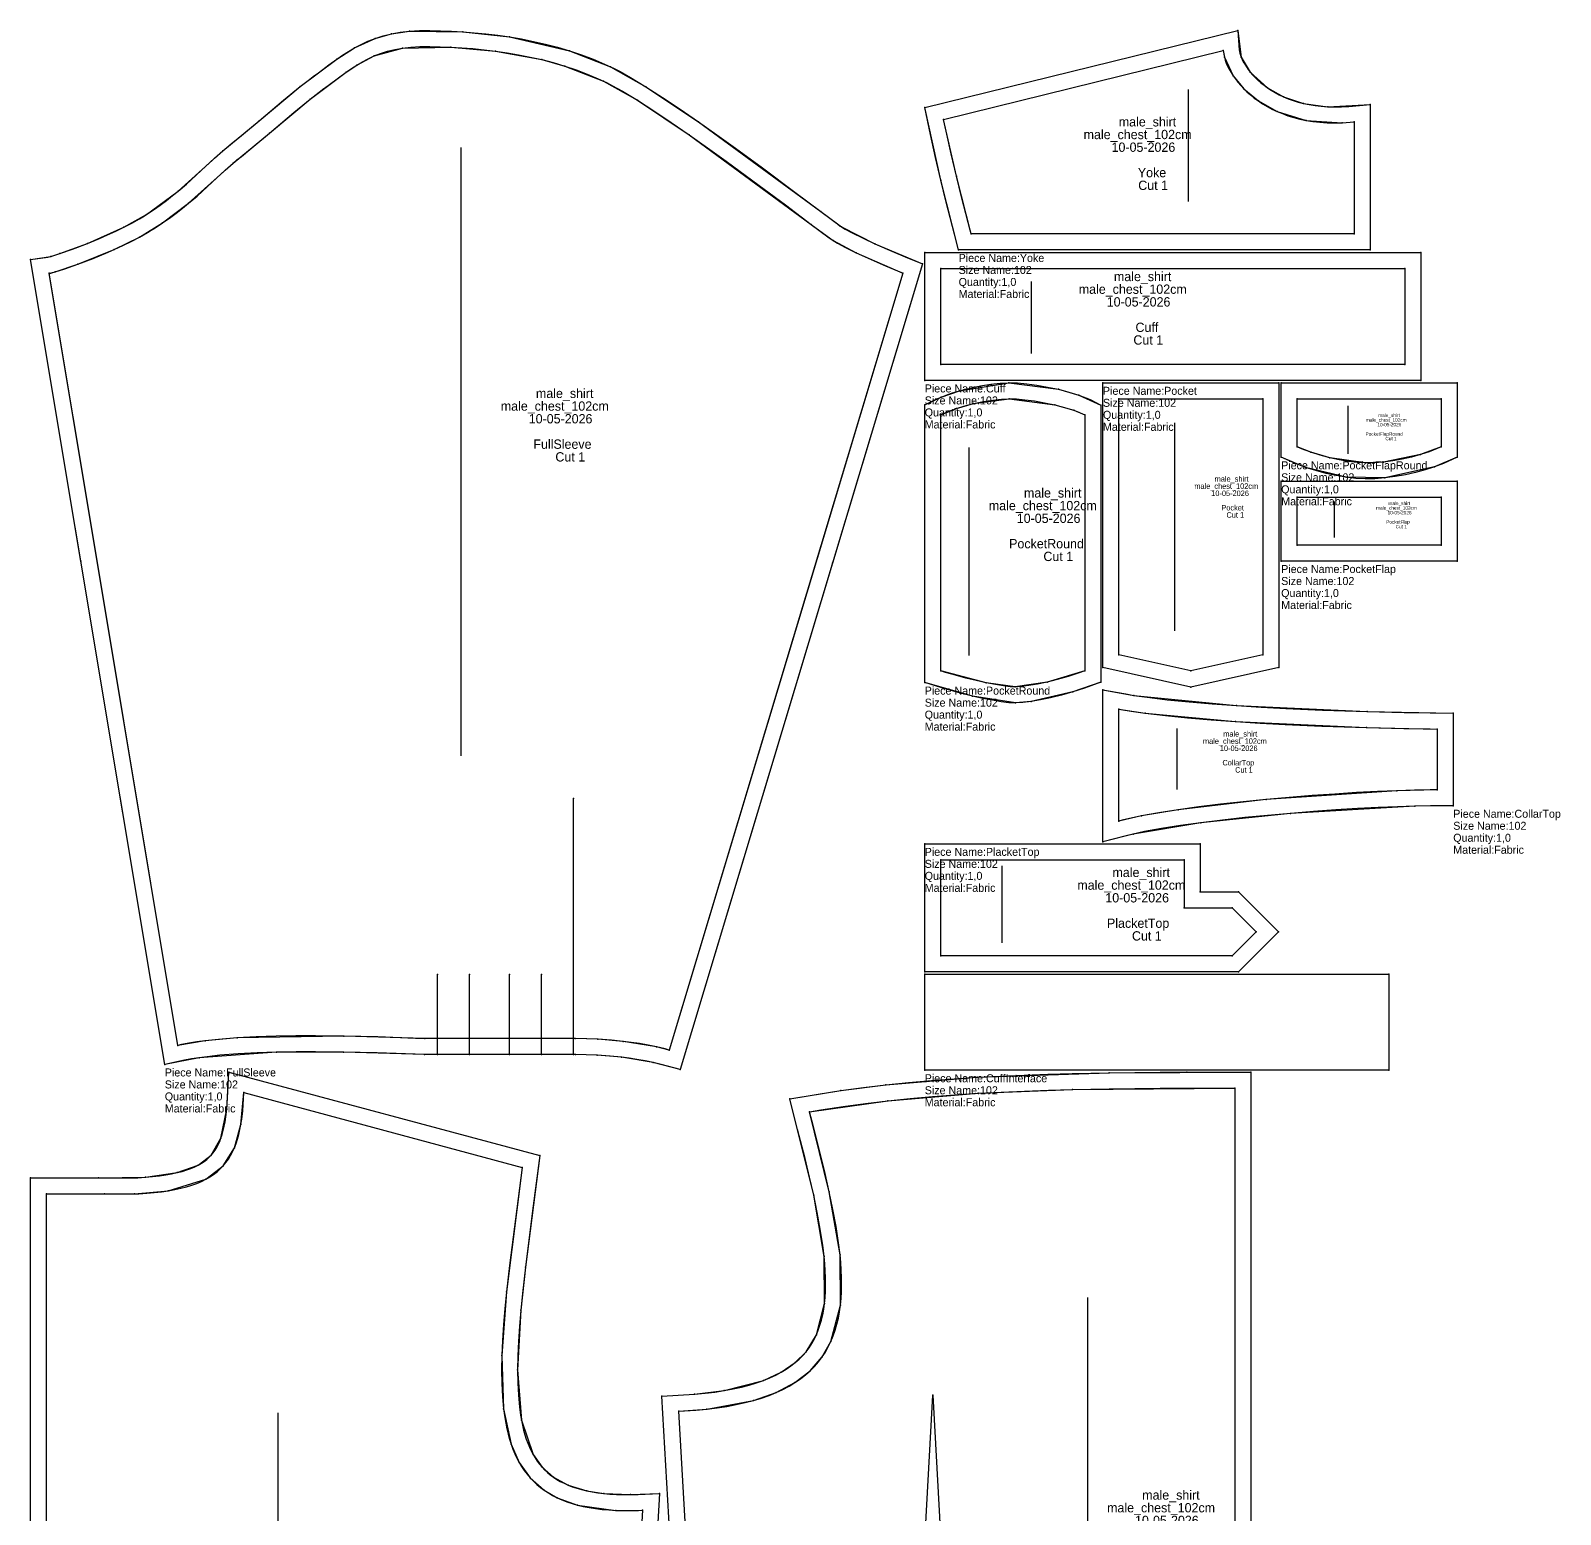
# Model space of a CAD drawing. Extents: x 0 to 962, y -69 to 1786.
# Drawn here: x 6 to 962, y 858 to 1786 of the extents above; entities that cross this region are included whole.
import ezdxf

# ---------------------------------------------------------------- set-up
doc = ezdxf.new("R2010")
doc.units = 0
for name, color, linetype in [('1', 7, 'CONTINUOUS'), ('11', 7, 'CONTINUOUS'), ('14', 7, 'CONTINUOUS'), ('15', 7, 'CONTINUOUS'), ('2', 7, 'CONTINUOUS'), ('3', 7, 'CONTINUOUS'), ('4', 7, 'CONTINUOUS'), ('7', 7, 'CONTINUOUS'), ('8', 7, 'CONTINUOUS'), ('83', 7, 'CONTINUOUS'), ('84', 7, 'CONTINUOUS'), ('85', 7, 'CONTINUOUS'), ('86', 7, 'CONTINUOUS'), ('87', 7, 'CONTINUOUS')]:
    doc.layers.add(name, color=color, linetype=linetype)

# ---------------------------------------------------------------- blocks, each defined once
blk = doc.blocks.new('piece_Pocket_M')
at = {"layer": '1'}
blk.add_lwpolyline([(676.54, 1565.54), (786.54, 1565.54), (786.54, 1387.52), (731.54, 1375.3), (676.54, 1387.52)], close=True, dxfattribs=at)
at = {"layer": '14'}
blk.add_lwpolyline([(686.54, 1555.54), (776.54, 1555.54), (776.54, 1395.54), (731.54, 1385.54), (686.54, 1395.54)], close=True, dxfattribs=at)
at = {"layer": '2'}
for p in [(676.54, 1565.54), (786.54, 1565.54), (686.54, 1555.54), (776.54, 1555.54), (676.54, 1387.52), (686.54, 1395.54), (776.54, 1395.54), (786.54, 1387.52), (731.54, 1385.54), (731.54, 1375.3)]:
    blk.add_point(p, dxfattribs=at)
at = {"layer": '7'}
blk.add_line((721.41, 1410.52), (721.41, 1540.52), dxfattribs=at)
at = {"layer": '84'}
blk.add_lwpolyline([(676.54, 1565.54), (786.54, 1565.54), (786.54, 1525.54), (786.54, 1387.52), (731.54, 1375.3), (676.54, 1387.52), (676.54, 1525.54)], close=True, dxfattribs=at)
at = {"layer": '87'}
blk.add_lwpolyline([(686.54, 1555.54), (776.54, 1555.54), (776.54, 1525.54), (776.54, 1395.54), (731.54, 1385.54), (686.54, 1395.54), (686.54, 1525.54)], close=True, dxfattribs=at)
at = {"layer": '1'}
for s, p in [('Piece Name:Pocket', (676.54, 1558.04)), ('Size Name:102', (676.54, 1550.54)), ('Quantity:1,0', (676.54, 1543.04)), ('Material:Fabric', (676.54, 1535.54))]:
    blk.add_text(s, height=5, dxfattribs=at).set_placement(p)
at = {"layer": '15'}
for s, p in [('male_chest_102cm', (733.65, 1499.27)), ('male_shirt', (746.35, 1503.76)), ('10-05-2026', (744.24, 1494.77)), ('Pocket', (750.59, 1485.77)), ('Cut 1', (753.76, 1481.27))]:
    blk.add_text(s, height=3.44, dxfattribs=at).set_placement(p)
blk = doc.blocks.new('piece_FrontPanel_M')
at = {"layer": '1'}
blk.add_lwpolyline([(6.35, 367.92), (6.35, 1068.59), (48.86, 1068.59), (78.15, 1069.03), (97.86, 1071.91), (111.12, 1076.65), (119.28, 1082.88), (125.33, 1093.51), (128.94, 1111.52), (130.32, 1134.8), (324.55, 1082.54), (315.62, 1012.76), (312.78, 986.02), (310.72, 948.69), (313.11, 917.14), (320.41, 895.72), (325.99, 887.88), (333.11, 881.6), (342.25, 876.65), (353.91, 873.08), (364.51, 871.41), (381.29, 870.7), (399.47, 871.38), (386.36, 642.85), (395.91, 417.84), (369.21, 417.43), (356.78, 415.33), (349.85, 411.96), (339.39, 401.96), (332.02, 396.38), (320.25, 390.25), (297.02, 382.86), (278.23, 379.04), (234.24, 373.53), (172.08, 369.68), (118.65, 368.26)], close=True, dxfattribs=at)
at = {"layer": '14'}
blk.add_lwpolyline([(16.35, 377.92), (16.35, 1058.59), (52.46, 1058.59), (71.35, 1058.59), (92.4, 1060.64), (115.81, 1067.81), (126.72, 1076.19), (133.75, 1087.52), (137.75, 1102.03), (139.68, 1121.92), (313.5, 1075.16), (303.86, 997.46), (300.89, 957.68), (301.91, 924.34), (306.67, 902.18), (311.7, 890.81), (318.55, 881.2), (327.39, 873.39), (335.44, 868.73), (348.21, 864.15), (372.09, 860.84), (388.85, 860.92), (376.35, 642.92), (385.48, 427.96), (368.35, 427.4), (358.37, 426.02), (348.57, 422.86), (343.83, 419.96), (332.8, 409.49), (326.6, 404.8), (316.33, 399.45), (294.68, 392.59), (263.97, 386.95), (233.34, 383.49), (171.68, 379.67), (118.49, 378.26)], close=True, dxfattribs=at)
at = {"layer": '2'}
for p in [(130.32, 1134.8), (139.68, 1121.92), (324.55, 1082.54), (313.5, 1075.16), (6.35, 1068.59), (16.35, 1058.59), (399.47, 871.38), (388.85, 860.92), (376.35, 642.92), (386.36, 642.85), (385.48, 427.96), (395.91, 417.84), (16.35, 377.92), (6.35, 367.92)]:
    blk.add_point(p, dxfattribs=at)
at = {"layer": '3'}
for p in [(128.94, 1111.52), (137.75, 1102.03), (125.33, 1093.51), (119.28, 1082.88), (133.75, 1087.52), (97.86, 1071.91), (111.12, 1076.65), (126.72, 1076.19), (48.86, 1068.59), (78.15, 1069.03), (115.81, 1067.81), (52.46, 1058.59), (71.35, 1058.59), (92.4, 1060.64), (315.62, 1012.76), (303.86, 997.46), (312.78, 986.02), (300.89, 957.68), (310.72, 948.69), (301.91, 924.34), (313.11, 917.14), (306.67, 902.18), (311.7, 890.81), (320.41, 895.72), (318.55, 881.2), (325.99, 887.88), (333.11, 881.6), (327.39, 873.39), (342.25, 876.65), (353.91, 873.08), (364.51, 871.41), (381.29, 870.7), (335.44, 868.73), (348.21, 864.15), (372.09, 860.84), (348.57, 422.86), (358.37, 426.02), (368.35, 427.4), (343.83, 419.96), (349.85, 411.96), (356.78, 415.33), (369.21, 417.43), (326.6, 404.8), (332.8, 409.49), (339.39, 401.96), (294.68, 392.59), (316.33, 399.45), (332.02, 396.38), (233.34, 383.49), (263.97, 386.95), (297.02, 382.86), (320.25, 390.25), (118.49, 378.26), (171.68, 379.67), (234.24, 373.53), (278.23, 379.04), (118.65, 368.26), (172.08, 369.68)]:
    blk.add_point(p, dxfattribs=at)
at = {"layer": '4'}
blk.add_point((386.36, 642.85, 2.5), dxfattribs=at)
at = {"layer": '7'}
blk.add_line((160.99, 552.16), (160.99, 921.91), dxfattribs=at)
at = {"layer": '83'}
for p in [(70.84, 1068.58, 2.5), (71.35, 367.92, 1.25)]:
    blk.add_point(p, dxfattribs=at)
at = {"layer": '84'}
blk.add_lwpolyline([(6.35, 367.92), (6.35, 1068.59), (48.86, 1068.59), (71.1, 1068.59), (73.36, 1068.7), (78.15, 1069.03), (82.64, 1069.44), (86.85, 1069.93), (90.79, 1070.51), (94.46, 1071.17), (97.86, 1071.91), (101, 1072.72), (103.89, 1073.6), (106.53, 1074.56), (108.93, 1075.57), (111.12, 1076.65), (113.09, 1077.77), (114.87, 1078.96), (116.48, 1080.2), (117.94, 1081.5), (119.28, 1082.88), (120.5, 1084.34), (121.62, 1085.91), (122.66, 1087.59), (123.63, 1089.41), (124.52, 1091.38), (125.33, 1093.51), (126.08, 1095.8), (126.76, 1098.27), (127.36, 1100.91), (127.9, 1103.73), (128.36, 1106.7), (128.94, 1111.52), (129.51, 1118.61), (130.32, 1134.8), (324.55, 1082.54), (320.06, 1048.07), (315.62, 1012.76), (313.8, 996.42), (312.78, 986.02), (311.94, 976.03), (311.3, 966.47), (310.89, 957.35), (310.72, 948.69), (310.81, 940.48), (311.18, 932.75), (311.85, 925.48), (312.55, 920.37), (313.11, 917.14), (313.75, 914.02), (314.47, 911.02), (315.26, 908.16), (316.13, 905.42), (317.09, 902.81), (318.12, 900.32), (319.23, 897.96), (320.41, 895.72), (321.68, 893.6), (323.03, 891.59), (324.47, 889.68), (325.99, 887.88), (327.61, 886.18), (329.33, 884.56), (331.16, 883.04), (333.11, 881.6), (335.18, 880.24), (337.39, 878.96), (339.74, 877.76), (342.25, 876.65), (344.91, 875.62), (347.74, 874.68), (350.74, 873.83), (353.91, 873.08), (357.26, 872.42), (360.8, 871.86), (364.51, 871.41), (368.42, 871.07), (372.52, 870.83), (376.81, 870.71), (381.29, 870.7), (385.99, 870.81), (399.47, 871.38), (386.36, 642.85), (395.91, 417.84), (384.07, 417.97), (375.94, 417.83), (369.21, 417.43), (363.69, 416.81), (360.34, 416.21), (358.46, 415.79), (356.78, 415.33), (355.32, 414.85), (354.05, 414.37), (352.99, 413.89), (351.55, 413.12), (349.85, 411.96), (348.29, 410.66), (345.53, 407.97), (342.22, 404.6), (339.39, 401.96), (336.02, 399.19), (332.02, 396.38), (327.33, 393.62), (323.25, 391.59), (320.25, 390.25), (317.05, 388.95), (313.61, 387.68), (309.9, 386.43), (305.91, 385.21), (301.62, 384.02), (297.02, 382.86), (292.09, 381.73), (286.8, 380.63), (278.23, 379.04), (265.36, 377.05), (250.74, 375.21), (234.24, 373.53), (215.73, 372.04), (195.06, 370.75), (172.08, 369.68), (146.66, 368.84), (118.65, 368.26), (87.92, 367.95), (71.36, 367.92)], close=True, dxfattribs=at)
at = {"layer": '87'}
blk.add_lwpolyline([(16.35, 377.92), (16.35, 1058.59), (52.46, 1058.59), (71.35, 1058.59), (73.96, 1058.72), (78.95, 1059.06), (83.68, 1059.49), (88.16, 1060.02), (92.4, 1060.64), (96.4, 1061.36), (100.17, 1062.17), (103.72, 1063.09), (107.05, 1064.11), (110.17, 1065.24), (113.09, 1066.47), (115.81, 1067.81), (118.34, 1069.26), (120.69, 1070.82), (122.87, 1072.49), (124.88, 1074.28), (126.72, 1076.19), (128.41, 1078.21), (129.95, 1080.35), (131.34, 1082.62), (132.61, 1085.01), (133.75, 1087.52), (134.76, 1090.16), (135.66, 1092.93), (136.46, 1095.83), (137.15, 1098.86), (137.75, 1102.03), (138.27, 1105.33), (138.9, 1110.52), (139.49, 1117.96), (139.68, 1121.92), (313.5, 1075.16), (310.14, 1049.34), (305.69, 1013.93), (303.86, 997.46), (302.82, 986.92), (301.97, 976.78), (301.32, 967.03), (300.89, 957.68), (300.72, 948.73), (300.82, 940.19), (301.2, 932.05), (301.91, 924.34), (302.67, 918.84), (303.28, 915.29), (303.99, 911.86), (304.78, 908.52), (305.68, 905.3), (306.67, 902.18), (307.77, 899.18), (308.97, 896.28), (310.28, 893.49), (311.7, 890.81), (313.23, 888.24), (314.88, 885.78), (316.65, 883.44), (318.55, 881.2), (320.56, 879.08), (322.71, 877.07), (324.98, 875.17), (327.39, 873.39), (329.94, 871.72), (332.62, 870.17), (335.44, 868.73), (338.41, 867.41), (341.53, 866.21), (344.79, 865.12), (348.21, 864.15), (351.79, 863.3), (355.52, 862.57), (359.42, 861.96), (363.47, 861.46), (367.7, 861.09), (372.09, 860.84), (376.66, 860.71), (381.4, 860.7), (386.32, 860.81), (388.85, 860.92), (376.35, 642.92), (385.48, 427.96), (384.03, 427.97), (375.56, 427.83), (368.35, 427.4), (362.26, 426.71), (358.37, 426.02), (356.04, 425.5), (353.91, 424.91), (351.97, 424.28), (350.19, 423.6), (348.57, 422.86), (346.37, 421.69), (343.83, 419.96), (341.58, 418.09), (338.47, 415.06), (335.24, 411.77), (332.8, 409.49), (329.96, 407.16), (326.6, 404.8), (322.56, 402.42), (318.98, 400.64), (316.33, 399.45), (313.44, 398.28), (310.28, 397.11), (306.84, 395.95), (303.11, 394.81), (299.06, 393.69), (294.68, 392.59), (289.96, 391.5), (284.86, 390.44), (276.55, 388.9), (263.97, 386.95), (249.61, 385.14), (233.34, 383.49), (215.02, 382.02), (194.51, 380.74), (171.68, 379.67), (146.39, 378.84), (118.49, 378.26), (87.86, 377.96), (71.35, 377.92)], close=True, dxfattribs=at)
at = {"layer": '1'}
for s, p in [('Piece Name:FrontPanel', (6.35, 360.42)), ('Size Name:102', (6.35, 352.92)), ('Quantity:1,0', (6.35, 345.42)), ('Material:Fabric', (6.35, 337.92))]:
    blk.add_text(s, height=5, dxfattribs=at).set_placement(p)
at = {"layer": '15'}
for s, p in [('male_shirt', (206.98, 808.74)), ('male_chest_102cm', (185.02, 800.8)), ('10-05-2026', (202.48, 792.86)), ('FrontPanel', (204.07, 776.99)), ('Cut 1', (219.15, 769.05))]:
    blk.add_text(s, height=5.82, dxfattribs=at).set_placement(p)
blk = doc.blocks.new('piece_CollarTop_M')
at = {"layer": '1'}
blk.add_lwpolyline([(895.46, 1301.21), (871.5, 1300.98), (793.79, 1296.46), (737.78, 1290.6), (695.35, 1283.53), (676.54, 1278.77), (676.54, 1373.72), (695.82, 1370.22), (759.99, 1363.85), (841.66, 1360.07), (895.46, 1359.13)], close=True, dxfattribs=at)
at = {"layer": '14'}
blk.add_lwpolyline([(885.45, 1311.17), (860.16, 1310.62), (778.49, 1305.14), (723.58, 1298.74), (700.56, 1294.85), (686.54, 1291.68), (686.54, 1361.68), (702.87, 1359.08), (759.33, 1353.88), (841.35, 1350.07), (885.45, 1349.17)], close=True, dxfattribs=at)
at = {"layer": '2'}
for p in [(676.54, 1373.72), (686.54, 1361.68), (895.46, 1359.13), (885.45, 1349.17), (885.45, 1311.17), (895.46, 1301.21), (686.54, 1291.68), (676.54, 1278.77)]:
    blk.add_point(p, dxfattribs=at)
at = {"layer": '3'}
for p in [(695.82, 1370.22), (702.87, 1359.08), (759.99, 1363.85), (841.66, 1360.07), (759.33, 1353.88), (841.35, 1350.07), (860.16, 1310.62), (778.49, 1305.14), (871.5, 1300.98), (700.56, 1294.85), (723.58, 1298.74), (793.79, 1296.46), (695.35, 1283.53), (737.78, 1290.6)]:
    blk.add_point(p, dxfattribs=at)
at = {"layer": '7'}
blk.add_line((722.94, 1311.42), (722.94, 1349.42), dxfattribs=at)
at = {"layer": '84'}
blk.add_lwpolyline([(895.46, 1301.21), (881.22, 1301.16), (871.5, 1300.98), (860.54, 1300.63), (848.51, 1300.11), (835.63, 1299.42), (822.09, 1298.58), (808.08, 1297.59), (793.79, 1296.46), (779.42, 1295.18), (765.17, 1293.78), (751.22, 1292.25), (737.78, 1290.6), (725.04, 1288.84), (713.21, 1286.99), (702.48, 1285.04), (695.35, 1283.53), (691.05, 1282.51), (676.54, 1278.77), (676.54, 1373.72), (690.74, 1371.07), (695.82, 1370.22), (704.19, 1369), (716.68, 1367.5), (730.33, 1366.15), (744.87, 1364.93), (759.99, 1363.85), (775.44, 1362.9), (790.92, 1362.08), (813.71, 1361.05), (841.66, 1360.07), (864.84, 1359.47), (881.08, 1359.19), (895.46, 1359.13)], close=True, dxfattribs=at)
at = {"layer": '87'}
blk.add_lwpolyline([(885.45, 1311.17), (881.11, 1311.16), (871.25, 1310.98), (860.16, 1310.62), (848.03, 1310.1), (835.06, 1309.41), (821.43, 1308.56), (807.33, 1307.56), (792.95, 1306.42), (778.49, 1305.14), (764.13, 1303.72), (750.07, 1302.18), (736.49, 1300.52), (723.58, 1298.74), (711.54, 1296.85), (700.56, 1294.85), (693.17, 1293.29), (688.65, 1292.22), (686.54, 1291.68), (686.54, 1361.68), (689, 1361.22), (694.27, 1360.34), (702.87, 1359.08), (715.59, 1357.56), (729.42, 1356.19), (744.09, 1354.96), (759.33, 1353.88), (774.87, 1352.92), (790.43, 1352.09), (813.31, 1351.06), (841.35, 1350.07), (864.63, 1349.47), (880.98, 1349.19), (885.45, 1349.17)], close=True, dxfattribs=at)
at = {"layer": '1'}
for s, p in [('Size Name:102', (895.46, 1286.21)), ('Piece Name:CollarTop', (895.46, 1293.71)), ('Quantity:1,0', (895.46, 1278.71)), ('Material:Fabric', (895.46, 1271.21))]:
    blk.add_text(s, height=5, dxfattribs=at).set_placement(p)
at = {"layer": '15'}
for s, p in [('male_chest_102cm', (739.04, 1339.92)), ('10-05-2026', (749.63, 1335.42)), ('male_shirt', (751.74, 1344.42)), ('CollarTop', (751.21, 1326.42)), ('Cut 1', (759.15, 1321.93))]:
    blk.add_text(s, height=3.44, dxfattribs=at).set_placement(p)
blk = doc.blocks.new('piece_Yoke_M')
at = {"layer": '1'}
blk.add_lwpolyline([(586.35, 1648.58), (575.25, 1692.28), (565.15, 1737.57), (760.78, 1785.67), (762.92, 1769.07), (768.62, 1759.72), (779.36, 1749.91), (789.41, 1744.28), (801.92, 1740.12), (817.06, 1738.06), (843.64, 1739.58), (843.64, 1648.58)], close=True, dxfattribs=at)
at = {"layer": '14'}
blk.add_lwpolyline([(594.08, 1658.58), (584.97, 1694.63), (576.93, 1730.17), (751.72, 1773.15), (752.42, 1769.01), (757.86, 1757.46), (764.52, 1749.35), (773.66, 1741.69), (785.35, 1735.14), (803.63, 1729.55), (826.07, 1728.04), (833.64, 1728.58), (833.64, 1658.58)], close=True, dxfattribs=at)
at = {"layer": '2'}
for p in [(760.78, 1785.67), (751.72, 1773.15), (565.15, 1737.57), (843.64, 1739.58), (576.93, 1730.17), (833.64, 1728.58), (594.08, 1658.58), (833.64, 1658.58), (586.35, 1648.58), (843.64, 1648.58)]:
    blk.add_point(p, dxfattribs=at)
at = {"layer": '3'}
for p in [(752.42, 1769.01), (762.92, 1769.07), (768.62, 1759.72), (757.86, 1757.46), (779.36, 1749.91), (764.52, 1749.35), (773.66, 1741.69), (789.41, 1744.28), (801.92, 1740.12), (785.35, 1735.14), (817.06, 1738.06), (803.63, 1729.55), (826.07, 1728.04), (575.25, 1692.28), (584.97, 1694.63)]:
    blk.add_point(p, dxfattribs=at)
at = {"layer": '7'}
blk.add_line((729.92, 1678.85), (729.92, 1748.85), dxfattribs=at)
at = {"layer": '84'}
blk.add_lwpolyline([(586.35, 1648.58), (583.81, 1658.35), (578.66, 1678.47), (575.25, 1692.28), (571.91, 1706.39), (568.69, 1720.79), (565.15, 1737.57), (760.78, 1785.67), (761.73, 1773.49), (761.86, 1772.57), (762.1, 1771.54), (762.45, 1770.37), (762.92, 1769.07), (763.53, 1767.66), (764.27, 1766.18), (765.15, 1764.62), (766.17, 1763.02), (767.33, 1761.38), (768.62, 1759.72), (770.06, 1758.05), (771.64, 1756.37), (773.35, 1754.71), (775.21, 1753.07), (777.21, 1751.47), (779.36, 1749.91), (781.65, 1748.4), (784.09, 1746.95), (786.68, 1745.58), (789.41, 1744.28), (792.3, 1743.08), (795.35, 1741.98), (798.55, 1740.99), (801.92, 1740.12), (805.45, 1739.38), (809.15, 1738.78), (813.02, 1738.34), (817.06, 1738.06), (821.28, 1737.95), (825.68, 1738.03), (830.29, 1738.31), (843.64, 1739.58), (843.64, 1648.58)], close=True, dxfattribs=at)
at = {"layer": '87'}
blk.add_lwpolyline([(594.08, 1658.58), (593.49, 1660.84), (588.36, 1680.91), (584.97, 1694.63), (581.65, 1708.63), (578.46, 1722.92), (576.93, 1730.17), (751.72, 1773.15), (751.78, 1772.37), (752.03, 1770.74), (752.42, 1769.01), (752.95, 1767.22), (753.63, 1765.35), (754.46, 1763.44), (755.45, 1761.47), (756.58, 1759.48), (757.86, 1757.46), (759.29, 1755.42), (760.88, 1753.39), (762.62, 1751.36), (764.52, 1749.35), (766.57, 1747.36), (768.78, 1745.42), (771.14, 1743.52), (773.66, 1741.69), (776.35, 1739.92), (779.19, 1738.23), (782.19, 1736.64), (785.35, 1735.14), (788.68, 1733.76), (792.17, 1732.5), (795.82, 1731.37), (799.64, 1730.38), (803.63, 1729.55), (807.78, 1728.88), (812.1, 1728.38), (816.59, 1728.07), (821.24, 1727.95), (826.07, 1728.04), (831.07, 1728.34), (833.64, 1728.58), (833.64, 1658.58)], close=True, dxfattribs=at)
at = {"layer": '1'}
for s, p in [('Piece Name:Yoke', (586.35, 1641.08)), ('Size Name:102', (586.35, 1633.58)), ('Quantity:1,0', (586.35, 1626.08)), ('Material:Fabric', (586.35, 1618.58))]:
    blk.add_text(s, height=5, dxfattribs=at).set_placement(p)
at = {"layer": '15'}
for s, p in [('male_shirt', (686.43, 1725.77)), ('male_chest_102cm', (664.47, 1717.83)), ('10-05-2026', (681.93, 1709.9)), ('Yoke', (698.34, 1694.02)), ('Cut 1', (698.6, 1686.08))]:
    blk.add_text(s, height=5.82, dxfattribs=at).set_placement(p)
blk = doc.blocks.new('piece_BackPanel_M')
at = {"layer": '1'}
blk.add_lwpolyline([(768.9, 429.8), (681.24, 430.08), (627.55, 431.36), (565.4, 434.94), (521.79, 440.12), (503.31, 443.76), (480.68, 450.87), (469.28, 456.91), (462.26, 462.47), (452.41, 472.42), (445.19, 476.06), (431.95, 478.65), (404.35, 479.94), (413.89, 704.72), (400.84, 932.28), (421.35, 933.45), (439.88, 935.72), (464.37, 942.08), (475.5, 947.23), (484.25, 953.23), (490.99, 960.03), (497.42, 970.53), (502.54, 990.2), (502.26, 1019.55), (495.75, 1057.85), (480.76, 1118.08), (512.73, 1123.2), (540.95, 1126.78), (597.97, 1131.53), (680.37, 1134.32), (768.9, 1134.8)], close=True, dxfattribs=at)
at = {"layer": '14'}
blk.add_lwpolyline([(758.9, 439.8), (681.38, 440.07), (627.91, 441.35), (566.25, 444.9), (535.83, 448.16), (505.6, 453.49), (484.61, 460.06), (471.7, 467.53), (460.78, 478.39), (456.02, 482.1), (448.25, 485.59), (433.09, 488.59), (414.77, 489.73), (423.9, 704.8), (411.4, 922.8), (428.94, 924.12), (458.22, 929.55), (472.34, 934.52), (484.08, 940.73), (493.58, 948.14), (501.02, 956.71), (506.54, 966.41), (512.47, 989.06), (512.21, 1020.59), (505.52, 1059.98), (493.19, 1110.01), (542.06, 1116.84), (598.56, 1121.54), (657.48, 1123.86), (758.9, 1124.8)], close=True, dxfattribs=at)
at = {"layer": '2'}
for p in [(768.9, 1134.8), (758.9, 1124.8), (480.76, 1118.08), (493.19, 1110.01), (400.84, 932.28), (570.15, 932.8), (411.4, 922.8), (413.89, 704.72), (423.9, 704.8), (557.65, 704.8), (582.65, 704.8), (570.15, 572.3), (414.77, 489.73), (404.35, 479.94), (758.9, 439.8), (768.9, 429.8)]:
    blk.add_point(p, dxfattribs=at)
at = {"layer": '3'}
for p in [(597.97, 1131.53), (680.37, 1134.32), (512.73, 1123.2), (540.95, 1126.78), (598.56, 1121.54), (657.48, 1123.86), (542.06, 1116.84), (495.75, 1057.85), (505.52, 1059.98), (502.26, 1019.55), (512.21, 1020.59), (502.54, 990.2), (512.47, 989.06), (497.42, 970.53), (506.54, 966.41), (490.99, 960.03), (501.02, 956.71), (475.5, 947.23), (484.25, 953.23), (493.58, 948.14), (464.37, 942.08), (484.08, 940.73), (421.35, 933.45), (439.88, 935.72), (458.22, 929.55), (472.34, 934.52), (428.94, 924.12), (433.09, 488.59), (431.95, 478.65), (448.25, 485.59), (456.02, 482.1), (460.78, 478.39), (445.19, 476.06), (452.41, 472.42), (462.26, 462.47), (471.7, 467.53), (484.61, 460.06), (469.28, 456.91), (480.68, 450.87), (505.6, 453.49), (503.31, 443.76), (521.79, 440.12), (535.83, 448.16), (566.25, 444.9), (627.91, 441.35), (681.38, 440.07), (565.4, 434.94), (627.55, 431.36), (681.24, 430.08)]:
    blk.add_point(p, dxfattribs=at)
at = {"layer": '4'}
blk.add_point((413.89, 704.72, 2.5), dxfattribs=at)
at = {"layer": '7'}
blk.add_line((667.02, 624.05), (667.02, 993.8), dxfattribs=at)
at = {"layer": '8'}
blk.add_lwpolyline([(570.15, 932.8), (582.65, 704.8), (570.15, 572.3), (557.65, 704.8)], close=True, dxfattribs=at)
at = {"layer": '83'}
blk.add_point((728.9, 1134.8, 2.5), dxfattribs=at)
at = {"layer": '84'}
blk.add_lwpolyline([(768.9, 429.8), (728.9, 429.8), (712.2, 429.81), (681.24, 430.08), (653.07, 430.6), (627.55, 431.36), (604.52, 432.35), (583.86, 433.55), (569.78, 434.61), (565.4, 434.94), (549, 436.51), (534.51, 438.24), (521.79, 440.12), (513.35, 441.63), (508.15, 442.68), (503.31, 443.76), (498.81, 444.87), (494.63, 446), (490.74, 447.17), (487.13, 448.37), (483.78, 449.6), (480.68, 450.87), (477.8, 452.16), (475.14, 453.48), (472.64, 454.85), (469.28, 456.91), (465.47, 459.7), (462.26, 462.47), (459.59, 465.11), (456.51, 468.44), (453.91, 471.11), (452.41, 472.42), (450.7, 473.62), (449.21, 474.45), (448.09, 474.98), (446.74, 475.52), (445.19, 476.06), (443.4, 476.59), (441.38, 477.09), (437.81, 477.82), (431.95, 478.65), (424.78, 479.28), (416.16, 479.7), (404.35, 479.94), (413.89, 704.72), (400.84, 932.28), (414.48, 932.97), (421.35, 933.45), (427.85, 934.06), (434.03, 934.82), (439.88, 935.72), (445.4, 936.75), (450.6, 937.9), (455.5, 939.18), (460.08, 940.57), (464.37, 942.08), (468.36, 943.7), (472.07, 945.42), (475.5, 947.23), (478.66, 949.14), (481.58, 951.14), (484.25, 953.23), (486.7, 955.4), (488.94, 957.67), (490.99, 960.03), (492.84, 962.48), (494.53, 965.05), (496.05, 967.72), (497.42, 970.53), (498.63, 973.46), (499.7, 976.52), (500.62, 979.73), (501.4, 983.07), (502.04, 986.57), (502.54, 990.2), (502.89, 993.98), (503.12, 997.91), (503.2, 1001.97), (503.15, 1006.17), (502.98, 1010.51), (502.68, 1014.97), (502.26, 1019.55), (501.43, 1026.68), (499.91, 1036.62), (498.01, 1047.02), (495.75, 1057.85), (493.18, 1069.11), (490.35, 1080.77), (485.74, 1098.97), (480.76, 1118.08), (498.62, 1121.05), (512.73, 1123.2), (526.84, 1125.1), (540.95, 1126.78), (555.09, 1128.25), (569.29, 1129.52), (583.57, 1130.61), (597.97, 1131.53), (612.51, 1132.3), (627.21, 1132.93), (642.11, 1133.45), (657.24, 1133.86), (680.37, 1134.32), (712.29, 1134.68), (728.87, 1134.8), (768.9, 1134.8)], close=True, dxfattribs=at)
at = {"layer": '85'}
blk.add_lwpolyline([(570.15, 932.8), (582.65, 704.8), (570.15, 572.3), (557.65, 704.8)], close=True, dxfattribs=at)
at = {"layer": '87'}
blk.add_lwpolyline([(758.9, 439.8), (728.9, 439.8), (712.25, 439.81), (681.38, 440.07), (653.31, 440.59), (627.91, 441.35), (605.03, 442.34), (584.52, 443.53), (571.36, 444.52), (566.25, 444.9), (550.07, 446.45), (535.83, 448.16), (523.4, 450), (515.22, 451.46), (510.22, 452.46), (505.6, 453.49), (501.32, 454.55), (497.38, 455.62), (493.76, 456.71), (490.43, 457.81), (487.39, 458.93), (484.61, 460.06), (482.07, 461.2), (479.77, 462.35), (477.67, 463.5), (474.85, 465.23), (471.7, 467.53), (469.05, 469.81), (466.79, 472.06), (463.77, 475.32), (460.78, 478.39), (458.57, 480.31), (456.02, 482.1), (453.77, 483.35), (452.1, 484.14), (450.27, 484.88), (448.25, 485.59), (446.03, 486.24), (443.59, 486.85), (439.5, 487.68), (433.09, 488.59), (425.47, 489.26), (416.5, 489.69), (414.77, 489.73), (423.9, 704.8), (411.4, 922.8), (415.08, 922.98), (422.17, 923.48), (428.94, 924.12), (435.39, 924.92), (441.54, 925.86), (447.39, 926.95), (452.95, 928.18), (458.22, 929.55), (463.2, 931.07), (467.91, 932.73), (472.34, 934.52), (476.51, 936.45), (480.42, 938.53), (484.08, 940.73), (487.49, 943.07), (490.65, 945.54), (493.58, 948.14), (496.29, 950.87), (498.76, 953.73), (501.02, 956.71), (503.06, 959.82), (504.9, 963.06), (506.54, 966.41), (507.98, 969.89), (509.24, 973.49), (510.31, 977.21), (511.2, 981.04), (511.92, 984.99), (512.47, 989.06), (512.87, 993.23), (513.11, 997.52), (513.2, 1001.92), (513.15, 1006.43), (512.97, 1011.04), (512.65, 1015.77), (512.21, 1020.59), (511.34, 1028.01), (509.78, 1038.28), (507.82, 1048.94), (505.52, 1059.98), (502.92, 1071.4), (500.06, 1083.18), (495.42, 1101.46), (493.19, 1110.01), (500.19, 1111.18), (514.15, 1113.3), (528.1, 1115.18), (542.06, 1116.84), (556.05, 1118.29), (570.11, 1119.55), (584.27, 1120.63), (598.56, 1121.54), (612.99, 1122.31), (627.6, 1122.94), (642.42, 1123.45), (657.48, 1123.86), (680.52, 1124.32), (712.38, 1124.68), (728.9, 1124.8), (758.9, 1124.8)], close=True, dxfattribs=at)
at = {"layer": '1'}
for s, p in [('Piece Name:BackPanel', (768.9, 422.3)), ('Size Name:102', (768.9, 414.8)), ('Quantity:1,0', (768.9, 407.3)), ('Material:Fabric', (768.9, 399.8))]:
    blk.add_text(s, height=5, dxfattribs=at).set_placement(p)
at = {"layer": '15'}
for s, p in [('male_shirt', (701.08, 867.54)), ('male_chest_102cm', (679.12, 859.6)), ('10-05-2026', (696.58, 851.67)), ('BackPanel', (699.75, 835.79)), ('Cut 1', (713.25, 827.85))]:
    blk.add_text(s, height=5.82, dxfattribs=at).set_placement(p)
blk = doc.blocks.new('piece_CuffInterface_M')
at = {"layer": '1'}
blk.add_lwpolyline([(565.15, 1135.91), (565.15, 1195.92), (855.15, 1195.92), (855.15, 1135.91)], close=True, dxfattribs=at)
at = {"layer": '2'}
for p in [(565.15, 1195.92), (855.15, 1195.92), (565.15, 1135.91), (855.15, 1135.91)]:
    blk.add_point(p, dxfattribs=at)
at = {"layer": '84'}
blk.add_lwpolyline([(565.15, 1135.91), (565.15, 1195.92), (855.15, 1195.92), (855.15, 1135.91)], close=True, dxfattribs=at)
at = {"layer": '1'}
for s, p in [('Piece Name:CuffInterface', (565.15, 1128.41)), ('Size Name:102', (565.15, 1120.91)), ('Material:Fabric', (565.15, 1113.41))]:
    blk.add_text(s, height=5, dxfattribs=at).set_placement(p)
blk = doc.blocks.new('piece_PlacketTop_M')
at = {"layer": '1'}
blk.add_lwpolyline([(565.15, 1277.41), (737.21, 1277.41), (737.21, 1247.41), (761.36, 1247.41), (786.36, 1222.41), (761.36, 1197.41), (565.15, 1197.41)], close=True, dxfattribs=at)
at = {"layer": '14'}
blk.add_lwpolyline([(575.15, 1267.41), (727.22, 1267.41), (727.22, 1237.41), (757.21, 1237.41), (772.22, 1222.41), (757.21, 1207.41), (575.15, 1207.41)], close=True, dxfattribs=at)
at = {"layer": '2'}
for p in [(565.15, 1277.41), (737.21, 1277.41), (575.15, 1267.41), (727.22, 1267.41), (737.21, 1247.41), (761.36, 1247.41), (727.22, 1237.41), (757.21, 1237.41), (772.22, 1222.41), (786.36, 1222.41), (575.15, 1207.41), (757.21, 1207.41), (565.15, 1197.41), (761.36, 1197.41)]:
    blk.add_point(p, dxfattribs=at)
at = {"layer": '7'}
blk.add_line((613.49, 1215.64), (613.49, 1263.64), dxfattribs=at)
at = {"layer": '84'}
blk.add_lwpolyline([(565.15, 1277.41), (737.21, 1277.41), (737.21, 1247.41), (761.36, 1247.41), (786.36, 1222.41), (761.36, 1197.41), (565.15, 1197.41)], close=True, dxfattribs=at)
at = {"layer": '87'}
blk.add_lwpolyline([(575.15, 1267.41), (727.22, 1267.41), (727.22, 1237.41), (757.21, 1237.41), (772.22, 1222.41), (757.21, 1207.41), (575.15, 1207.41)], close=True, dxfattribs=at)
at = {"layer": '1'}
for s, p in [('Piece Name:PlacketTop', (565.15, 1269.91)), ('Size Name:102', (565.15, 1262.41)), ('Quantity:1,0', (565.15, 1254.91)), ('Material:Fabric', (565.15, 1247.41))]:
    blk.add_text(s, height=5, dxfattribs=at).set_placement(p)
at = {"layer": '15'}
for s, p in [('male_shirt', (682.5, 1256.67)), ('male_chest_102cm', (660.54, 1248.73)), ('10-05-2026', (678.01, 1240.79)), ('PlacketTop', (679.06, 1224.92)), ('Cut 1', (694.67, 1216.98))]:
    blk.add_text(s, height=5.82, dxfattribs=at).set_placement(p)
blk = doc.blocks.new('piece_FullSleeve_M')
at = {"layer": '1'}
blk.add_lwpolyline([(90.22, 1139.54), (6.35, 1642.55), (18.95, 1644.5), (24.68, 1646.3), (41.82, 1652.57), (64.71, 1662.8), (78.79, 1670.8), (98.68, 1685.42), (126.46, 1710.56), (149.12, 1729.27), (174.77, 1750.67), (197.83, 1767.81), (208.82, 1774.87), (221.78, 1780.79), (231.83, 1783.63), (243.18, 1785.3), (276.5, 1784.91), (305.7, 1781.71), (343.17, 1773.05), (368.72, 1763.09), (390.86, 1750.57), (423.68, 1728.66), (500.28, 1672.51), (513.17, 1663), (534.02, 1652.45), (563.77, 1639.85), (412.3, 1136.35), (395.39, 1140.77), (375.56, 1144.03), (360.37, 1145.33), (346.8, 1145.69), (252.5, 1145.67), (201.99, 1147.3), (160.02, 1147.2), (111.75, 1143.71)], close=True, dxfattribs=at)
at = {"layer": '11'}
blk.add_lwpolyline([(345.67, 1145.67), (345.67, 1305.67)], dxfattribs=at)
at = {"layer": '14'}
blk.add_lwpolyline([(98.37, 1151.48), (17.91, 1634.01), (21.75, 1634.9), (35.94, 1639.64), (58.6, 1648.82), (74.41, 1656.6), (88.84, 1665.44), (105.09, 1677.75), (132.92, 1702.92), (155.56, 1721.62), (181.02, 1742.86), (203.62, 1759.65), (210.25, 1764.09), (221.11, 1769.8), (238.8, 1774.72), (269.02, 1775.31), (296.96, 1772.87), (325.83, 1767.51), (340.17, 1763.52), (364.44, 1754.05), (385.57, 1742.09), (417.96, 1720.46), (494.27, 1664.51), (507.88, 1654.51), (522.35, 1646.85), (551.57, 1634.01), (405.53, 1148.55), (397.55, 1150.54), (376.7, 1153.97), (360.93, 1155.31), (346.76, 1155.7), (252.67, 1155.67), (202.17, 1157.3), (135.35, 1156.12), (115.55, 1154.3)], close=True, dxfattribs=at)
at = {"layer": '2'}
for p in [(6.35, 1642.55), (563.77, 1639.85), (17.91, 1634.01), (551.57, 1634.01), (345.67, 1305.67), (260.67, 1195.67), (280.67, 1195.67), (305.67, 1195.67), (325.67, 1195.67), (98.37, 1151.48), (405.53, 1148.55), (90.22, 1139.54), (260.67, 1145.67), (280.67, 1145.67), (305.67, 1145.67), (325.67, 1145.67), (345.67, 1145.67), (412.3, 1136.35)]:
    blk.add_point(p, dxfattribs=at)
at = {"layer": '3'}
for p in [(221.78, 1780.79), (231.83, 1783.63), (243.18, 1785.3), (276.5, 1784.91), (305.7, 1781.71), (208.82, 1774.87), (221.11, 1769.8), (238.8, 1774.72), (269.02, 1775.31), (296.96, 1772.87), (343.17, 1773.05), (197.83, 1767.81), (203.62, 1759.65), (210.25, 1764.09), (325.83, 1767.51), (340.17, 1763.52), (368.72, 1763.09), (174.77, 1750.67), (364.44, 1754.05), (390.86, 1750.57), (181.02, 1742.86), (385.57, 1742.09), (149.12, 1729.27), (155.56, 1721.62), (423.68, 1728.66), (417.96, 1720.46), (126.46, 1710.56), (132.92, 1702.92), (98.68, 1685.42), (105.09, 1677.75), (78.79, 1670.8), (88.84, 1665.44), (494.27, 1664.51), (500.28, 1672.51), (64.71, 1662.8), (74.41, 1656.6), (507.88, 1654.51), (513.17, 1663), (18.95, 1644.5), (24.68, 1646.3), (41.82, 1652.57), (58.6, 1648.82), (522.35, 1646.85), (534.02, 1652.45), (35.94, 1639.64), (21.75, 1634.9), (202.17, 1157.3), (115.55, 1154.3), (135.35, 1156.12), (252.67, 1155.67), (346.76, 1155.7), (360.93, 1155.31), (376.7, 1153.97), (397.55, 1150.54), (111.75, 1143.71), (160.02, 1147.2), (201.99, 1147.3), (252.5, 1145.67), (346.8, 1145.69), (360.37, 1145.33), (375.56, 1144.03), (395.39, 1140.77)]:
    blk.add_point(p, dxfattribs=at)
at = {"layer": '4'}
for p in [(37.78, 1454.03, 2.5), (507.5, 1452.79, 2.5)]:
    blk.add_point(p, dxfattribs=at)
at = {"layer": '7'}
blk.add_line((275.53, 1332.43), (275.53, 1712.64), dxfattribs=at)
at = {"layer": '8'}
for points in [[(260.67, 1145.67), (260.67, 1195.67)], [(280.67, 1145.67), (280.67, 1195.67)], [(305.67, 1145.67), (305.67, 1195.67)], [(325.67, 1145.67), (325.67, 1195.67)]]:
    blk.add_lwpolyline(points, dxfattribs=at)
at = {"layer": '84'}
blk.add_lwpolyline([(90.22, 1139.54), (37.78, 1454.03), (6.35, 1642.55), (17.02, 1643.98), (18.95, 1644.5), (24.68, 1646.3), (32.52, 1649.04), (41.82, 1652.57), (49.38, 1655.69), (54.5, 1657.94), (59.64, 1660.31), (64.71, 1662.8), (69.62, 1665.38), (74.33, 1668.04), (76.52, 1669.38), (78.79, 1670.8), (83.22, 1673.71), (87.39, 1676.64), (91.35, 1679.58), (95.11, 1682.51), (98.68, 1685.42), (103.74, 1689.76), (113.03, 1698.25), (121.21, 1705.91), (126.46, 1710.56), (129.03, 1712.64), (131.8, 1714.84), (138.18, 1720.09), (149.12, 1729.27), (164.47, 1742.21), (174.77, 1750.67), (180.59, 1755.21), (182.97, 1756.94), (186.33, 1759.34), (192.84, 1764.18), (197.83, 1767.81), (201.33, 1770.23), (204.98, 1772.59), (208.82, 1774.87), (212.88, 1777.02), (217.19, 1779.01), (221.78, 1780.79), (226.65, 1782.34), (231.83, 1783.63), (237.34, 1784.62), (243.18, 1785.3), (249.35, 1785.64), (252.64, 1785.67), (255.95, 1785.66), (262.62, 1785.55), (269.48, 1785.3), (276.5, 1784.91), (283.65, 1784.37), (290.91, 1783.66), (298.27, 1782.78), (305.7, 1781.71), (313.18, 1780.43), (320.69, 1778.94), (328.2, 1777.23), (335.7, 1775.27), (343.17, 1773.05), (350.59, 1770.57), (357.92, 1767.81), (365.12, 1764.76), (368.72, 1763.09), (370.67, 1762.15), (374.74, 1760.04), (381.27, 1756.39), (390.86, 1750.57), (401.27, 1743.89), (412.27, 1736.53), (423.68, 1728.66), (435.27, 1720.48), (446.84, 1712.16), (463.73, 1699.83), (484.05, 1684.71), (500.28, 1672.51), (510.54, 1664.82), (512.35, 1663.54), (513.17, 1663), (515.5, 1661.62), (519.83, 1659.27), (526.68, 1655.86), (534.02, 1652.45), (544.66, 1647.75), (554.36, 1643.67), (563.77, 1639.85), (507.5, 1452.79), (412.3, 1136.35), (400.41, 1139.57), (395.39, 1140.77), (390.35, 1141.8), (385.32, 1142.69), (380.37, 1143.43), (375.56, 1144.03), (368.63, 1144.74), (360.37, 1145.33), (353.61, 1145.6), (346.8, 1145.69), (345.88, 1145.67), (325.67, 1145.67), (305.67, 1145.67), (280.67, 1145.67), (260.67, 1145.67), (252.5, 1145.67), (246.62, 1145.87), (222.94, 1146.78), (201.99, 1147.3), (184.41, 1147.46), (172.28, 1147.41), (160.02, 1147.2), (147.86, 1146.79), (136.02, 1146.14), (124.7, 1145.24), (116.75, 1144.37), (111.75, 1143.71), (107.01, 1142.97), (102.55, 1142.14)], close=True, dxfattribs=at)
at = {"layer": '85'}
for points in [[(260.67, 1145.67), (260.67, 1155.67), (260.67, 1195.67)], [(280.67, 1145.67), (280.67, 1155.67), (280.67, 1195.67)], [(305.67, 1145.67), (305.67, 1155.67), (305.67, 1195.67)], [(325.67, 1145.67), (325.67, 1155.67), (325.67, 1195.67)]]:
    blk.add_lwpolyline(points, dxfattribs=at)
at = {"layer": '86'}
blk.add_lwpolyline([(345.67, 1145.67), (345.67, 1155.67), (345.67, 1305.67)], dxfattribs=at)
at = {"layer": '87'}
blk.add_lwpolyline([(98.37, 1151.48), (47.65, 1455.67), (17.91, 1634.01), (18.99, 1634.15), (21.75, 1634.9), (27.82, 1636.81), (35.94, 1639.64), (45.51, 1643.28), (53.29, 1646.49), (58.6, 1648.82), (63.94, 1651.29), (69.24, 1653.88), (74.41, 1656.6), (79.39, 1659.42), (81.77, 1660.86), (84.2, 1662.38), (88.84, 1665.44), (93.24, 1668.53), (97.41, 1671.61), (101.35, 1674.7), (105.09, 1677.75), (110.37, 1682.27), (119.82, 1690.9), (127.95, 1698.52), (132.92, 1702.92), (135.29, 1704.84), (138.09, 1707.06), (144.57, 1712.39), (155.56, 1721.62), (170.86, 1734.52), (181.02, 1742.86), (186.6, 1747.22), (188.81, 1748.82), (192.22, 1751.26), (198.76, 1756.12), (203.62, 1759.65), (206.89, 1761.92), (210.25, 1764.09), (213.71, 1766.14), (217.32, 1768.05), (221.11, 1769.8), (225.11, 1771.36), (229.37, 1772.72), (233.92, 1773.84), (238.8, 1774.72), (244.04, 1775.33), (249.67, 1775.65), (252.67, 1775.67), (255.84, 1775.66), (262.35, 1775.55), (269.02, 1775.31), (275.84, 1774.93), (282.79, 1774.41), (289.83, 1773.72), (296.96, 1772.87), (304.14, 1771.83), (311.36, 1770.6), (318.6, 1769.16), (325.83, 1767.51), (333.02, 1765.63), (340.17, 1763.52), (347.24, 1761.15), (354.21, 1758.52), (361.07, 1755.62), (364.44, 1754.05), (366.19, 1753.21), (369.99, 1751.24), (376.24, 1747.74), (385.57, 1742.09), (395.78, 1735.53), (406.65, 1728.25), (417.96, 1720.46), (429.47, 1712.33), (440.97, 1704.07), (457.79, 1691.78), (478.06, 1676.7), (494.27, 1664.51), (504.65, 1656.73), (506.74, 1655.26), (507.88, 1654.51), (510.55, 1652.92), (515.21, 1650.39), (522.35, 1646.85), (529.89, 1643.35), (540.7, 1638.57), (550.54, 1634.43), (551.57, 1634.01), (497.92, 1455.67), (405.53, 1148.55), (402.88, 1149.26), (397.55, 1150.54), (392.22, 1151.63), (386.93, 1152.56), (381.74, 1153.33), (376.7, 1153.97), (369.49, 1154.71), (360.93, 1155.31), (353.88, 1155.6), (346.76, 1155.7), (345.77, 1155.67), (325.67, 1155.67), (305.67, 1155.67), (280.67, 1155.67), (260.67, 1155.67), (252.67, 1155.67), (246.98, 1155.86), (223.26, 1156.77), (202.17, 1157.3), (184.43, 1157.46), (172.17, 1157.42), (159.76, 1157.2), (147.42, 1156.78), (135.35, 1156.12), (123.77, 1155.2), (115.55, 1154.3), (110.32, 1153.61), (105.33, 1152.82), (100.61, 1151.95)], close=True, dxfattribs=at)
at = {"layer": '1'}
for s, p in [('Size Name:102', (90.22, 1124.54)), ('Piece Name:FullSleeve', (90.22, 1132.04)), ('Quantity:1,0', (90.22, 1117.04)), ('Material:Fabric', (90.22, 1109.54))]:
    blk.add_text(s, height=5, dxfattribs=at).set_placement(p)
at = {"layer": '15'}
for s, p in [('male_shirt', (322.17, 1556.05)), ('male_chest_102cm', (300.21, 1548.11)), ('10-05-2026', (317.67, 1540.18)), ('FullSleeve', (320.58, 1524.3)), ('Cut 1', (334.34, 1516.36))]:
    blk.add_text(s, height=5.82, dxfattribs=at).set_placement(p)
blk = doc.blocks.new('piece_PocketFlap_M')
at = {"layer": '1'}
blk.add_lwpolyline([(787.93, 1454.16), (787.93, 1504.16), (897.93, 1504.16), (897.93, 1454.16)], close=True, dxfattribs=at)
at = {"layer": '14'}
blk.add_lwpolyline([(797.93, 1464.16), (797.93, 1494.16), (887.93, 1494.16), (887.93, 1464.16)], close=True, dxfattribs=at)
at = {"layer": '2'}
for p in [(787.93, 1504.16), (897.93, 1504.16), (797.93, 1494.16), (887.93, 1494.16), (797.93, 1464.16), (887.93, 1464.16), (787.93, 1454.16), (897.93, 1454.16)]:
    blk.add_point(p, dxfattribs=at)
at = {"layer": '7'}
blk.add_line((821.35, 1468.85), (821.35, 1491.35), dxfattribs=at)
at = {"layer": '84'}
blk.add_lwpolyline([(787.93, 1454.16), (787.93, 1504.16), (897.93, 1504.16), (897.93, 1454.16), (842.93, 1454.16)], close=True, dxfattribs=at)
at = {"layer": '87'}
blk.add_lwpolyline([(797.93, 1464.16), (797.93, 1494.16), (887.93, 1494.16), (887.93, 1464.16), (842.93, 1464.16)], close=True, dxfattribs=at)
at = {"layer": '1'}
for s, p in [('Size Name:102', (787.93, 1439.16)), ('Piece Name:PocketFlap', (787.93, 1446.66)), ('Quantity:1,0', (787.93, 1431.66)), ('Material:Fabric', (787.93, 1424.16))]:
    blk.add_text(s, height=5, dxfattribs=at).set_placement(p)
at = {"layer": '15'}
for s, p in [('male_chest_102cm', (847.3, 1486.27)), ('10-05-2026', (854.44, 1483.36)), ('male_shirt', (854.97, 1489.18)), ('PocketFlap', (853.65, 1477.54)), ('Cut 1', (859.47, 1474.63))]:
    blk.add_text(s, height=2.12, dxfattribs=at).set_placement(p)
blk = doc.blocks.new('piece_Cuff_M')
at = {"layer": '1'}
blk.add_lwpolyline([(565.15, 1567.03), (565.15, 1647.03), (875.15, 1647.03), (875.15, 1567.03)], close=True, dxfattribs=at)
at = {"layer": '14'}
blk.add_lwpolyline([(575.15, 1577.03), (575.15, 1637.03), (865.15, 1637.03), (865.15, 1577.03)], close=True, dxfattribs=at)
at = {"layer": '2'}
for p in [(565.15, 1647.03), (875.15, 1647.03), (575.15, 1637.03), (865.15, 1637.03), (575.15, 1577.03), (865.15, 1577.03), (565.15, 1567.03), (875.15, 1567.03)]:
    blk.add_point(p, dxfattribs=at)
at = {"layer": '7'}
blk.add_line((631.93, 1583.77), (631.93, 1628.77), dxfattribs=at)
at = {"layer": '84'}
blk.add_lwpolyline([(565.15, 1567.03), (565.15, 1647.03), (875.15, 1647.03), (875.15, 1567.03)], close=True, dxfattribs=at)
at = {"layer": '87'}
blk.add_lwpolyline([(575.15, 1577.03), (575.15, 1637.03), (865.15, 1637.03), (865.15, 1577.03)], close=True, dxfattribs=at)
at = {"layer": '1'}
for s, p in [('Piece Name:Cuff', (565.15, 1559.53)), ('Size Name:102', (565.15, 1552.03)), ('Quantity:1,0', (565.15, 1544.53)), ('Material:Fabric', (565.15, 1537.03))]:
    blk.add_text(s, height=5, dxfattribs=at).set_placement(p)
at = {"layer": '15'}
for s, p in [('male_shirt', (683.39, 1629.09)), ('male_chest_102cm', (661.43, 1621.16)), ('10-05-2026', (678.9, 1613.22)), ('Cuff', (696.89, 1597.34)), ('Cut 1', (695.57, 1589.41))]:
    blk.add_text(s, height=5.82, dxfattribs=at).set_placement(p)
blk = doc.blocks.new('piece_PocketFlapRound_M')
at = {"layer": '1'}
blk.add_lwpolyline([(787.93, 1518.98), (787.93, 1565.54), (897.93, 1565.54), (897.93, 1519), (883.71, 1513.06), (852.81, 1506.1), (828.59, 1506.53), (803.16, 1512.71)], close=True, dxfattribs=at)
at = {"layer": '14'}
blk.add_lwpolyline([(797.93, 1525.54), (797.93, 1555.54), (887.93, 1555.54), (887.93, 1525.54), (874.94, 1520.69), (851.82, 1516.05), (840.57, 1515.53), (818.33, 1518.68), (806.46, 1522.16)], close=True, dxfattribs=at)
at = {"layer": '2'}
for p in [(787.93, 1565.54), (897.93, 1565.54), (797.93, 1555.54), (887.93, 1555.54), (797.93, 1525.54), (887.93, 1525.54), (787.93, 1518.98), (897.93, 1519)]:
    blk.add_point(p, dxfattribs=at)
at = {"layer": '3'}
for p in [(806.46, 1522.16), (874.94, 1520.69), (803.16, 1512.71), (818.33, 1518.68), (840.57, 1515.53), (851.82, 1516.05), (883.71, 1513.06), (828.59, 1506.53), (852.81, 1506.1)]:
    blk.add_point(p, dxfattribs=at)
at = {"layer": '7'}
blk.add_line((829.75, 1521.21), (829.75, 1551.21), dxfattribs=at)
at = {"layer": '84'}
blk.add_lwpolyline([(787.93, 1518.98), (787.93, 1565.54), (897.93, 1565.54), (897.93, 1519), (889.29, 1515.22), (883.71, 1513.06), (877.85, 1511.12), (871.8, 1509.44), (865.58, 1508.03), (859.24, 1506.91), (852.81, 1506.1), (846.38, 1505.63), (843.08, 1505.54), (840.32, 1505.53), (834.62, 1505.84), (828.59, 1506.53), (822.35, 1507.57), (815.98, 1508.95), (809.55, 1510.67), (803.16, 1512.71), (796.94, 1515.07)], close=True, dxfattribs=at)
at = {"layer": '87'}
blk.add_lwpolyline([(797.93, 1525.54), (797.93, 1555.54), (887.93, 1555.54), (887.93, 1525.54), (885.48, 1524.47), (880.34, 1522.48), (874.94, 1520.69), (869.35, 1519.14), (863.6, 1517.83), (857.74, 1516.8), (851.82, 1516.05), (845.89, 1515.62), (842.93, 1515.54), (840.57, 1515.53), (835.46, 1515.81), (829.98, 1516.43), (824.24, 1517.39), (818.33, 1518.68), (812.37, 1520.27), (806.46, 1522.16), (800.7, 1524.34)], close=True, dxfattribs=at)
at = {"layer": '1'}
for s, p in [('Piece Name:PocketFlapRound', (787.93, 1511.48)), ('Size Name:102', (787.93, 1503.98)), ('Quantity:1,0', (787.93, 1496.48)), ('Material:Fabric', (787.93, 1488.98))]:
    blk.add_text(s, height=5, dxfattribs=at).set_placement(p)
at = {"layer": '15'}
for s, p in [('male_chest_102cm', (840.91, 1541.27)), ('10-05-2026', (848.06, 1538.36)), ('male_shirt', (848.59, 1544.18)), ('PocketFlapRound', (840.65, 1532.54)), ('Cut 1', (853.08, 1529.63))]:
    blk.add_text(s, height=2.12, dxfattribs=at).set_placement(p)
blk = doc.blocks.new('piece_PocketRound_M')
at = {"layer": '1'}
blk.add_lwpolyline([(565.15, 1378.17), (565.15, 1551.79), (575.38, 1556.61), (586.83, 1560.59), (617.81, 1565.54), (648.7, 1561.47), (661.5, 1557.87), (675.15, 1551.67), (675.15, 1378.53), (657.68, 1372.42), (631.63, 1366.42), (621.92, 1365.5), (595.1, 1369.74)], close=True, dxfattribs=at)
at = {"layer": '14'}
blk.add_lwpolyline([(575.15, 1385.52), (575.15, 1545.52), (585.04, 1549.55), (595.72, 1552.55), (618.02, 1555.54), (646.42, 1551.73), (658.25, 1548.41), (665.15, 1545.52), (665.15, 1385.52), (641.58, 1378.48), (621.66, 1375.5), (603.62, 1378.09)], close=True, dxfattribs=at)
at = {"layer": '2'}
for p in [(565.15, 1551.79), (675.15, 1551.67), (575.15, 1545.52), (665.15, 1545.52), (565.15, 1378.17), (575.15, 1385.52), (665.15, 1385.52), (675.15, 1378.53)]:
    blk.add_point(p, dxfattribs=at)
at = {"layer": '3'}
for p in [(586.83, 1560.59), (617.81, 1565.54), (648.7, 1561.47), (575.38, 1556.61), (585.04, 1549.55), (595.72, 1552.55), (618.02, 1555.54), (646.42, 1551.73), (661.5, 1557.87), (658.25, 1548.41), (603.62, 1378.09), (641.58, 1378.48), (595.1, 1369.74), (621.66, 1375.5), (657.68, 1372.42), (621.92, 1365.5), (631.63, 1366.42)]:
    blk.add_point(p, dxfattribs=at)
at = {"layer": '7'}
blk.add_line((592.83, 1395.19), (592.83, 1525.19), dxfattribs=at)
at = {"layer": '84'}
blk.add_lwpolyline([(565.15, 1378.17), (565.15, 1551.79), (572.28, 1555.24), (575.38, 1556.61), (578.59, 1557.87), (581.87, 1559.03), (586.83, 1560.59), (593.47, 1562.3), (600.04, 1563.64), (606.38, 1564.63), (612.36, 1565.27), (617.81, 1565.54), (620.36, 1565.52), (623.06, 1565.43), (628.89, 1564.92), (635.27, 1564.06), (641.95, 1562.9), (648.7, 1561.47), (655.3, 1559.79), (661.5, 1557.87), (665.77, 1556.25), (668.46, 1555.06), (675.15, 1551.67), (675.15, 1378.53), (664.95, 1374.8), (657.68, 1372.42), (650.58, 1370.4), (643.8, 1368.73), (637.45, 1367.4), (631.63, 1366.42), (626.42, 1365.79), (621.92, 1365.5), (619.83, 1365.52), (617.72, 1365.63), (613.03, 1366.2), (607.59, 1367.11), (601.56, 1368.3), (595.1, 1369.74), (588.41, 1371.37), (581.7, 1373.15), (575.22, 1375.02)], close=True, dxfattribs=at)
at = {"layer": '87'}
blk.add_lwpolyline([(575.15, 1385.52), (575.15, 1545.52), (576.47, 1546.16), (579.23, 1547.37), (582.09, 1548.5), (585.04, 1549.55), (589.57, 1550.97), (595.72, 1552.55), (601.82, 1553.8), (607.68, 1554.71), (613.14, 1555.29), (618.02, 1555.54), (620.15, 1555.52), (622.45, 1555.44), (627.79, 1554.98), (633.75, 1554.18), (640.05, 1553.08), (646.42, 1551.73), (652.58, 1550.16), (658.25, 1548.41), (661.97, 1546.99), (664.17, 1546.02), (665.15, 1545.52), (665.15, 1385.52), (661.67, 1384.25), (654.76, 1381.99), (648.02, 1380.06), (641.58, 1378.48), (635.6, 1377.23), (630.19, 1376.32), (625.5, 1375.75), (621.66, 1375.5), (620.15, 1375.52), (618.57, 1375.6), (614.45, 1376.1), (609.39, 1376.94), (603.62, 1378.09), (597.37, 1379.48), (590.87, 1381.06), (584.38, 1382.78), (578.1, 1384.6)], close=True, dxfattribs=at)
at = {"layer": '1'}
for s, p in [('Size Name:102', (565.15, 1363.17)), ('Piece Name:PocketRound', (565.15, 1370.67)), ('Quantity:1,0', (565.15, 1355.67)), ('Material:Fabric', (565.15, 1348.17))]:
    blk.add_text(s, height=5, dxfattribs=at).set_placement(p)
at = {"layer": '15'}
for s, p in [('male_chest_102cm', (605.21, 1485.9)), ('male_shirt', (627.17, 1493.84)), ('10-05-2026', (622.67, 1477.96)), ('PocketRound', (617.91, 1462.09)), ('Cut 1', (639.34, 1454.15))]:
    blk.add_text(s, height=5.82, dxfattribs=at).set_placement(p)

msp = doc.modelspace()

# ---------------------------------------------------------------- block references
at = {"layer": '1'}
for name in ['piece_FullSleeve_M', 'piece_Yoke_M', 'piece_Cuff_M', 'piece_PocketRound_M', 'piece_Pocket_M', 'piece_PocketFlapRound_M', 'piece_PocketFlap_M', 'piece_CollarTop_M', 'piece_PlacketTop_M', 'piece_CuffInterface_M', 'piece_FrontPanel_M', 'piece_BackPanel_M']:
    msp.add_blockref(name, (0, 0), dxfattribs=at)

doc.saveas('drawing.dxf')
